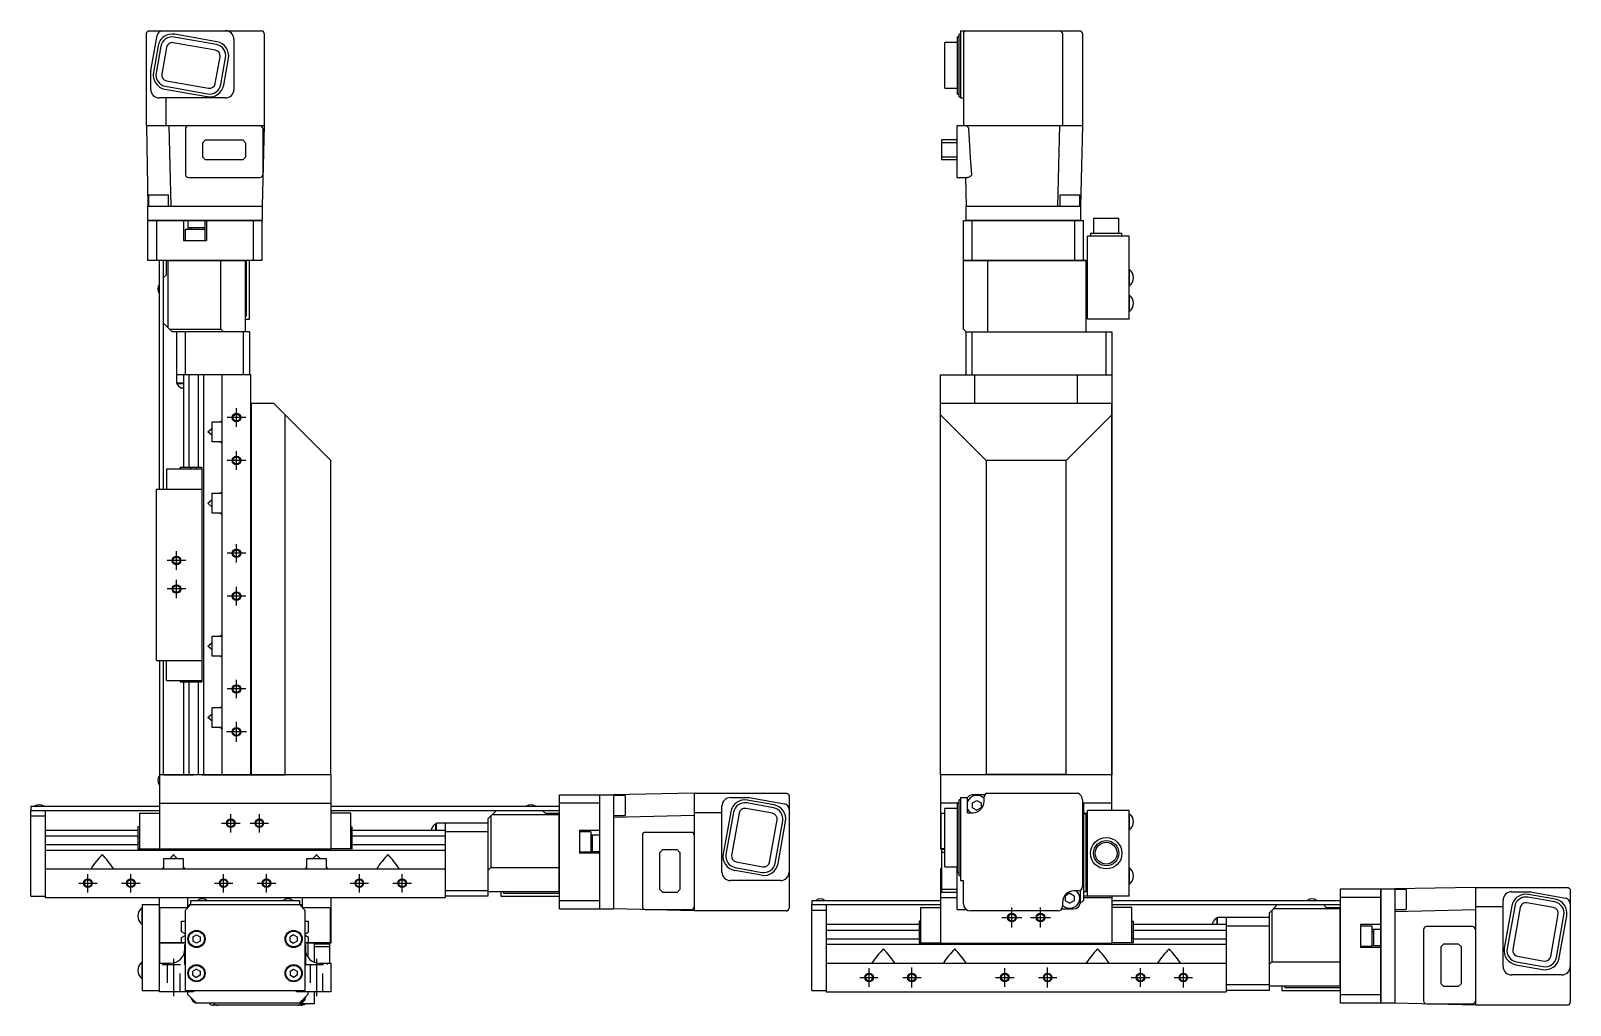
# Model space of a CAD drawing. Extents: x 0 to 1084, y -8 to 896.
# Drawn here: x 545 to 1084, y 283 to 624 of the extents above; entities that cross this region are included whole.
import ezdxf

# ---------------------------------------------------------------- set-up
doc = ezdxf.new("R2010")
doc.units = 0
doc.header["$LTSCALE"] = 0.5
doc.linetypes.add('CENTER', pattern=[50.8, 31.75, -6.35, 6.35, -6.35])
doc.linetypes.add('DASHED', pattern=[19.05, 12.7, -6.35])
for name, color, linetype in [('MSM_CENTER', 1, 'CENTER'), ('MSM_CONTINUOUS', 7, 'CONTINUOUS'), ('MSM_DASHED', 4, 'DASHED'), ('MSM_NARROW', 5, 'CONTINUOUS')]:
    doc.layers.add(name, color=color, linetype=linetype)

msp = doc.modelspace()

# ---------------------------------------------------------------- linework, layer by layer
at = {"layer": 'MSM_CENTER'}
for p, q in [((617.34, 485.06), (617.34, 491.56)), ((620.59, 488.31), (614.09, 488.31)), ((617.34, 470.06), (617.34, 476.56)), ((620.59, 473.31), (614.09, 473.31)), ((617.34, 437.56), (617.34, 444.06)), ((599.59, 438.31), (593.09, 438.31)), ((596.34, 435.06), (596.34, 441.56)), ((620.59, 440.81), (614.09, 440.81)), ((596.34, 425.06), (596.34, 431.56)), ((599.59, 428.31), (593.09, 428.31)), ((620.59, 425.81), (614.09, 425.81)), ((617.34, 422.56), (617.34, 429.06)), ((617.34, 390.06), (617.34, 396.56)), ((620.59, 393.31), (614.09, 393.31)), ((620.84, 378.31), (613.84, 378.31)), ((617.34, 374.81), (617.34, 381.81)), ((612.11, 346.31), (618.57, 346.31)), ((615.34, 343.08), (615.34, 349.54)), ((622.11, 346.31), (628.57, 346.31)), ((625.34, 343.08), (625.34, 349.54)), ((562.11, 325.31), (568.57, 325.31)), ((565.34, 322.08), (565.34, 328.54)), ((577.11, 325.31), (583.57, 325.31)), ((580.34, 322.08), (580.34, 328.54)), ((609.61, 325.31), (616.07, 325.31)), ((612.84, 322.08), (612.84, 328.54)), ((624.61, 325.31), (631.07, 325.31)), ((627.84, 322.08), (627.84, 328.54)), ((657.11, 325.31), (663.57, 325.31)), ((660.34, 322.08), (660.34, 328.54)), ((672.11, 325.31), (678.57, 325.31)), ((675.34, 322.08), (675.34, 328.54)), ((885.24, 313.31), (892.24, 313.31)), ((888.74, 309.81), (888.74, 316.81)), ((895.24, 313.31), (902.24, 313.31)), ((898.74, 309.81), (898.74, 316.81)), ((595.34, 298.81), (595.34, 285.81)), ((645.34, 298.81), (645.34, 285.81)), ((835.51, 292.31), (841.97, 292.31)), ((838.74, 289.08), (838.74, 295.54)), ((850.51, 292.31), (856.97, 292.31)), ((853.74, 288.81), (853.74, 295.81)), ((883.01, 292.31), (889.47, 292.31)), ((886.24, 289.08), (886.24, 295.54)), ((898.01, 292.31), (904.47, 292.31)), ((901.24, 288.81), (901.24, 295.81)), ((930.51, 292.31), (936.97, 292.31)), ((933.74, 289.08), (933.74, 295.54)), ((945.51, 292.31), (951.97, 292.31)), ((948.74, 288.81), (948.74, 295.81))]:
    msp.add_line(p, q, dxfattribs=at)
at = {"layer": 'MSM_CONTINUOUS'}
for p, q in [((585.84, 622.81), (585.85, 622.85)), ((585.84, 622.76), (585.84, 622.81)), ((585.84, 622.71), (585.84, 622.76)), ((585.84, 590.51), (585.84, 622.71)), ((585.85, 622.9), (585.86, 622.94)), ((585.85, 622.85), (585.85, 622.9)), ((585.86, 622.94), (585.88, 622.99)), ((585.88, 622.99), (585.89, 623.03)), ((585.89, 623.03), (585.9, 623.06)), ((585.9, 623.06), (585.91, 623.09)), ((585.91, 623.09), (585.93, 623.12)), ((585.93, 623.12), (585.94, 623.15)), ((585.94, 623.15), (585.95, 623.18)), ((585.95, 623.18), (585.97, 623.21)), ((585.97, 623.21), (585.99, 623.24)), ((585.99, 623.24), (586, 623.27)), ((586, 623.27), (586.02, 623.29)), ((586.02, 623.29), (586.04, 623.32)), ((586.04, 623.32), (586.06, 623.34)), ((586.06, 623.34), (586.08, 623.37)), ((586.08, 623.37), (586.1, 623.39)), ((586.1, 623.39), (586.13, 623.42)), ((586.13, 623.42), (586.15, 623.44)), ((586.15, 623.44), (586.17, 623.46)), ((586.17, 623.46), (586.2, 623.48)), ((586.2, 623.48), (586.22, 623.5)), ((586.22, 623.5), (586.25, 623.52)), ((586.25, 623.52), (586.28, 623.54)), ((586.28, 623.54), (586.31, 623.56)), ((586.31, 623.56), (586.35, 623.58)), ((586.35, 623.58), (586.38, 623.6)), ((586.38, 623.6), (586.42, 623.62)), ((586.42, 623.62), (586.46, 623.64)), ((586.46, 623.64), (586.49, 623.65)), ((586.49, 623.65), (586.53, 623.66)), ((586.53, 623.66), (586.57, 623.68)), ((586.57, 623.68), (586.6, 623.68)), ((586.6, 623.68), (586.63, 623.69)), ((586.63, 623.69), (586.67, 623.7)), ((586.67, 623.7), (586.7, 623.7)), ((586.7, 623.7), (586.73, 623.71)), ((586.73, 623.71), (586.77, 623.71)), ((586.77, 623.71), (586.8, 623.71)), ((586.8, 623.71), (586.83, 623.71)), ((586.83, 623.71), (586.84, 623.71)), ((586.84, 623.71), (626.04, 623.71)), ((587.35, 609.8), (589.54, 622.06)), ((610.3, 618.86), (595.54, 621.5)), ((610.48, 619.85), (595.71, 622.48)), ((616.44, 620.71), (616.44, 603.21)), ((627.04, 622.71), (627.04, 590.51)), ((870.24, 621.56), (869.74, 621.56)), ((869.74, 601.57), (869.74, 621.56)), ((870.74, 622.56), (870.24, 622.56)), ((870.24, 600.57), (870.24, 622.56)), ((870.74, 623.71), (912.44, 623.71)), ((870.74, 623.71), (870.74, 600.21)), ((871.74, 622.71), (871.74, 590.51)), ((906.44, 622.71), (906.44, 590.51)), ((913.44, 622.71), (913.44, 590.51)), ((589.91, 618.44), (588.24, 609.09)), ((590.9, 618.27), (589.23, 608.91)), ((592.86, 617.91), (591.19, 608.56)), ((609.95, 616.89), (595.19, 619.53)), ((609.9, 605.22), (611.57, 614.57)), ((869.74, 619.56), (865.24, 619.56)), ((865.24, 603.57), (865.24, 619.56)), ((587.34, 603.21), (587.34, 609.62)), ((611.87, 604.87), (613.54, 614.22)), ((612.85, 604.69), (614.52, 614.05)), ((592.46, 604.27), (607.23, 601.64)), ((592.81, 606.24), (607.58, 603.6)), ((865.24, 603.57), (869.74, 603.57)), ((613.44, 600.21), (590.34, 600.21)), ((592.28, 603.29), (607.05, 600.65)), ((592.64, 600.21), (592.64, 590.51)), ((869.74, 601.57), (870.24, 601.57)), ((870.24, 600.57), (870.74, 600.57)), ((870.74, 600.21), (871.74, 600.21)), ((585.84, 590.51), (627.04, 590.51)), ((585.84, 590.51), (586.34, 562.31)), ((593.64, 590.51), (594.34, 562.31)), ((599.54, 589.51), (599.54, 573.36)), ((627.04, 590.51), (626.34, 562.31)), ((626.54, 589.51), (626.54, 573.36)), ((869.54, 572.36), (869.54, 590.51)), ((869.54, 590.51), (913.44, 590.51)), ((872.53, 590.51), (872.63, 590.5)), ((872.63, 590.5), (872.75, 590.46)), ((873.48, 589.81), (873.53, 589.71)), ((873.53, 589.71), (873.56, 589.61)), ((873.56, 589.61), (873.57, 589.51)), ((873.57, 589.51), (874.12, 579.39)), ((905.44, 590.51), (904.74, 562.31)), ((913.44, 590.51), (912.74, 562.31)), ((605.54, 584.51), (606.54, 585.51)), ((605.54, 579.51), (605.54, 584.51)), ((606.54, 585.51), (619.54, 585.51)), ((619.54, 585.51), (620.54, 584.51)), ((620.54, 584.51), (620.54, 579.51)), ((869.54, 585.51), (864.04, 585.51)), ((864.04, 585.51), (864.04, 578.51)), ((869.54, 584.51), (864.04, 584.51)), ((606.54, 578.51), (605.54, 579.51)), ((619.54, 578.51), (606.54, 578.51)), ((620.54, 579.51), (619.54, 578.51)), ((869.54, 579.51), (864.04, 579.51)), ((869.54, 578.51), (864.04, 578.51)), ((874.12, 579.39), (874.33, 576.37)), ((600.54, 572.36), (625.54, 572.36)), ((869.54, 572.36), (873.08, 572.36)), ((872.49, 572.36), (872.74, 562.31)), ((873.17, 572.37), (873.08, 572.36)), ((874.33, 576.37), (874.6, 573.36)), ((874.54, 573.15), (874.46, 573.06)), ((874.59, 573.26), (874.54, 573.15)), ((874.6, 573.36), (874.59, 573.26)), ((586.57, 566.31), (593.57, 566.31)), ((586.57, 566.31), (586.57, 562.31)), ((593.57, 562.31), (593.57, 566.31)), ((905.5, 566.31), (912.5, 566.31)), ((905.5, 566.31), (905.5, 562.31)), ((912.5, 562.31), (912.5, 566.31)), ((586.34, 557.41), (586.34, 562.31)), ((586.34, 562.31), (626.34, 562.31)), ((626.34, 562.31), (626.34, 557.41)), ((872.74, 562.31), (912.74, 562.31)), ((872.74, 557.41), (872.74, 562.31)), ((912.74, 562.31), (912.74, 557.41)), ((586.34, 557.41), (586.44, 557.31)), ((586.34, 557.41), (626.34, 557.41)), ((586.34, 543.31), (586.34, 557.31)), ((586.34, 557.31), (626.34, 557.31)), ((589.34, 557.31), (589.34, 543.31)), ((598.84, 557.31), (598.84, 550.31)), ((600.44, 554.31), (600.44, 557.31)), ((606.3, 557.31), (606.3, 554.31)), ((606.84, 557.31), (606.84, 550.31)), ((623.34, 543.31), (623.34, 557.31)), ((626.24, 557.31), (626.34, 557.41)), ((626.34, 543.31), (626.34, 557.31)), ((871.74, 543.31), (871.74, 557.31)), ((871.74, 557.31), (913.74, 557.31)), ((872.74, 557.41), (912.74, 557.41)), ((872.84, 557.31), (872.74, 557.41)), ((874.74, 557.31), (874.74, 543.31)), ((910.74, 543.31), (910.74, 557.31)), ((912.74, 557.41), (912.64, 557.31)), ((913.74, 543.31), (913.74, 557.31)), ((917.32, 558.11), (926.17, 558.11)), ((917.32, 558.11), (917.32, 552.81)), ((926.17, 552.81), (926.17, 558.11)), ((598.84, 550.31), (606.84, 550.31)), ((599.34, 554.31), (606.34, 554.31)), ((599.34, 554.31), (599.34, 550.31)), ((600.44, 554.81), (606.3, 554.81)), ((601.34, 554.81), (601.34, 554.31)), ((606.34, 550.31), (606.34, 554.31)), ((915.24, 522.81), (915.24, 551.81)), ((929.74, 551.81), (915.24, 551.81)), ((916.24, 552.81), (927.24, 552.81)), ((916.24, 552.81), (916.24, 551.81)), ((927.24, 551.81), (927.24, 552.81)), ((929.74, 522.81), (929.74, 551.81)), ((626.34, 543.31), (586.34, 543.31)), ((590.34, 463.31), (590.34, 543.31)), ((591.84, 543.21), (591.74, 543.31)), ((591.84, 463.31), (591.84, 543.31)), ((592.84, 538.31), (592.84, 543.31)), ((620.34, 543.21), (592.84, 543.21)), ((593.38, 543.31), (593.34, 543.21)), ((593.34, 543.21), (593.34, 519.81)), ((611.84, 543.21), (611.8, 543.31)), ((611.84, 519.31), (611.84, 543.21)), ((620.24, 543.31), (620.34, 543.21)), ((620.34, 543.21), (620.34, 518.31)), ((620.84, 523.81), (620.84, 543.31)), ((621.84, 522.81), (621.84, 543.31)), ((914.74, 543.31), (871.74, 543.31)), ((871.74, 543.21), (871.84, 543.31)), ((914.74, 543.21), (871.74, 543.21)), ((871.74, 519.31), (871.74, 543.21)), ((880.28, 543.31), (880.24, 543.21)), ((880.24, 543.21), (880.24, 518.31)), ((914.74, 518.31), (914.74, 543.31)), ((914.74, 540.2), (915.24, 540.2)), ((929.9, 540.16), (929.74, 540.16)), ((929.9, 534.46), (929.9, 540.16)), ((591.84, 537.31), (592.84, 538.31)), ((914.74, 538.75), (915.24, 538.75)), ((914.74, 535.87), (915.24, 535.87)), ((914.74, 534.42), (915.24, 534.42)), ((929.74, 534.46), (929.9, 534.46)), ((914.74, 531.2), (915.24, 531.2)), ((914.74, 529.75), (915.24, 529.75)), ((929.9, 531.16), (929.74, 531.16)), ((929.9, 525.46), (929.9, 531.16)), ((620.84, 523.81), (620.34, 523.81)), ((620.34, 522.81), (621.84, 522.81)), ((914.74, 526.87), (915.24, 526.87)), ((914.74, 525.42), (915.24, 525.42)), ((929.74, 522.81), (915.24, 522.81)), ((929.74, 525.46), (929.9, 525.46)), ((591.84, 521.31), (594.84, 518.31)), ((593.84, 519.31), (611.84, 519.31)), ((621.84, 518.31), (594.84, 518.31)), ((596.34, 518.31), (596.34, 500.31)), ((599.34, 518.31), (599.34, 503.31)), ((612.84, 518.31), (611.84, 519.31)), ((619.84, 503.31), (619.84, 518.31)), ((621.84, 518.31), (621.84, 503.31)), ((872.74, 518.31), (871.74, 519.31)), ((872.74, 503.31), (872.74, 518.31)), ((872.74, 518.31), (923.74, 518.31)), ((874.74, 518.31), (874.74, 503.31)), ((921.74, 503.31), (921.74, 518.31)), ((923.74, 518.31), (923.74, 493.31)), ((622.34, 503.31), (596.34, 503.31)), ((598.84, 503.31), (598.84, 470.81)), ((600.8, 470.81), (600.8, 503.31)), ((603.87, 503.31), (603.87, 470.81)), ((605.84, 503.31), (605.84, 363.31)), ((612.34, 363.31), (612.34, 503.31)), ((622.34, 363.31), (622.34, 503.31)), ((863.74, 503.31), (923.74, 503.31)), ((863.74, 493.31), (863.74, 503.31)), ((875.74, 493.31), (875.74, 503.31)), ((911.74, 493.31), (911.74, 503.31)), ((598.84, 500.31), (596.34, 500.31)), ((596.49, 500.31), (596.49, 500.11)), ((598.84, 500.11), (596.49, 500.11)), ((598.84, 498.66), (598.12, 498.66)), ((622.34, 493.31), (630.34, 493.31)), ((622.44, 493.31), (622.44, 363.31)), ((650.34, 473.31), (630.34, 493.31)), ((863.74, 489.31), (863.74, 493.31)), ((863.74, 493.31), (923.74, 493.31)), ((923.74, 493.31), (923.74, 489.31)), ((923.74, 363.31), (923.74, 493.31)), ((608.84, 479.81), (608.84, 486.81)), ((608.84, 486.81), (612.34, 486.81)), ((611.47, 486.81), (612.21, 487.21)), ((612.21, 487.21), (612.34, 487.05)), ((634.34, 363.31), (634.34, 489.31)), ((879.74, 473.31), (863.74, 489.31)), ((863.74, 363.31), (863.74, 489.31)), ((923.74, 489.31), (907.74, 473.31)), ((923.74, 489.31), (923.74, 363.31)), ((607.34, 483.31), (608.84, 484.63)), ((608.84, 481.99), (607.34, 483.31)), ((612.34, 479.81), (608.84, 479.81)), ((612.21, 479.41), (611.47, 479.81)), ((612.34, 479.57), (612.21, 479.41)), ((592.84, 470.31), (592.84, 463.31)), ((605.24, 470.31), (592.84, 470.31)), ((597.64, 470.31), (597.64, 470.81)), ((605.24, 470.81), (597.64, 470.81)), ((601.31, 470.31), (601.31, 470.81)), ((603.36, 470.31), (603.36, 470.81)), ((605.24, 470.81), (605.24, 463.31)), ((650.34, 363.41), (650.34, 473.31)), ((907.74, 473.31), (879.74, 473.31)), ((879.74, 473.31), (879.74, 363.41)), ((907.74, 363.41), (907.74, 473.31)), ((589.34, 403.31), (589.34, 463.31)), ((589.34, 463.31), (605.34, 463.31)), ((605.34, 403.31), (605.34, 463.31)), ((607.34, 458.31), (608.84, 459.63)), ((608.84, 456.99), (607.34, 458.31)), ((608.84, 454.81), (608.84, 461.81)), ((608.84, 461.81), (612.34, 461.81)), ((611.47, 461.81), (612.21, 462.21)), ((612.21, 462.21), (612.34, 462.05)), ((612.34, 454.81), (608.84, 454.81)), ((612.21, 454.41), (611.47, 454.81)), ((612.34, 454.57), (612.21, 454.41)), ((607.34, 408.31), (608.84, 409.63)), ((608.84, 404.81), (608.84, 411.81)), ((608.84, 411.81), (612.34, 411.81)), ((611.47, 411.81), (612.21, 412.21)), ((612.21, 412.21), (612.34, 412.05)), ((608.84, 406.99), (607.34, 408.31)), ((612.34, 404.81), (608.84, 404.81)), ((612.21, 404.41), (611.47, 404.81)), ((612.34, 404.57), (612.21, 404.41)), ((589.34, 403.31), (605.34, 403.31)), ((590.34, 403.31), (590.34, 337.31)), ((591.84, 363.31), (591.84, 403.31)), ((592.84, 396.31), (592.84, 403.31)), ((605.24, 403.31), (605.24, 395.81)), ((592.84, 396.31), (605.24, 396.31)), ((597.64, 396.31), (597.64, 395.81)), ((597.64, 395.81), (605.24, 395.81)), ((598.84, 395.81), (598.84, 363.31)), ((600.8, 363.31), (600.8, 395.81)), ((601.31, 396.31), (601.31, 395.81)), ((603.36, 396.31), (603.36, 395.81)), ((603.87, 395.81), (603.87, 363.31)), ((607.34, 383.31), (608.84, 384.63)), ((608.84, 381.99), (607.34, 383.31)), ((608.84, 379.81), (608.84, 386.81)), ((608.84, 386.81), (612.34, 386.81)), ((611.47, 386.81), (612.21, 387.21)), ((612.21, 387.21), (612.34, 387.05)), ((612.34, 379.81), (608.84, 379.81)), ((612.21, 379.41), (611.47, 379.81)), ((612.34, 379.57), (612.21, 379.41)), ((650.34, 363.31), (590.34, 363.31)), ((591.84, 363.31), (602.34, 363.31)), ((605.34, 363.31), (612.34, 363.31)), ((611.84, 363.31), (611.84, 363.21)), ((611.84, 363.21), (634.44, 363.21)), ((634.44, 363.21), (634.44, 363.31)), ((650.34, 363.41), (650.24, 363.31)), ((650.24, 363.31), (650.34, 363.41)), ((650.34, 363.31), (650.34, 337.31)), ((923.74, 363.31), (863.74, 363.31)), ((863.74, 363.31), (863.74, 337.31)), ((879.64, 363.31), (879.74, 363.41)), ((907.74, 363.41), (879.74, 363.41)), ((907.74, 363.41), (907.84, 363.31)), ((923.74, 350.81), (923.74, 363.31)), ((730.34, 316.31), (730.34, 356.31)), ((730.34, 356.31), (744.34, 356.31)), ((744.44, 356.31), (744.34, 356.21)), ((744.34, 356.31), (744.34, 316.31)), ((744.44, 356.31), (749.34, 356.31)), ((744.44, 356.31), (744.44, 316.31)), ((777.54, 356.81), (749.34, 356.31)), ((749.34, 356.31), (749.34, 316.31)), ((753.34, 356.07), (749.34, 356.07)), ((753.34, 356.07), (753.34, 349.07)), ((777.54, 356.81), (809.74, 356.81)), ((777.54, 356.81), (777.54, 315.61)), ((809.74, 356.81), (809.78, 356.81)), ((809.78, 356.81), (809.83, 356.81)), ((809.83, 356.81), (809.88, 356.8)), ((809.88, 356.8), (809.92, 356.79)), ((809.92, 356.79), (809.97, 356.78)), ((809.97, 356.78), (810.01, 356.77)), ((810.01, 356.77), (810.06, 356.76)), ((810.06, 356.76), (810.09, 356.75)), ((810.09, 356.75), (810.12, 356.74)), ((810.12, 356.74), (810.15, 356.72)), ((810.15, 356.72), (810.18, 356.71)), ((810.18, 356.71), (810.21, 356.69)), ((810.21, 356.69), (810.24, 356.68)), ((810.24, 356.68), (810.26, 356.66)), ((810.26, 356.66), (810.29, 356.64)), ((810.29, 356.64), (810.32, 356.63)), ((810.32, 356.63), (810.34, 356.61)), ((810.34, 356.61), (810.37, 356.59)), ((810.37, 356.59), (810.39, 356.56)), ((810.39, 356.56), (810.42, 356.54)), ((810.42, 356.54), (810.44, 356.52)), ((810.44, 356.52), (810.46, 356.5)), ((810.46, 356.5), (810.49, 356.47)), ((810.49, 356.47), (810.51, 356.45)), ((810.51, 356.45), (810.53, 356.42)), ((810.53, 356.42), (810.55, 356.4)), ((810.55, 356.4), (810.57, 356.37)), ((810.57, 356.37), (810.59, 356.34)), ((810.59, 356.34), (810.61, 356.3)), ((810.61, 356.3), (810.63, 356.27)), ((810.63, 356.27), (810.64, 356.23)), ((810.64, 356.23), (810.66, 356.19)), ((810.66, 356.19), (810.68, 356.16)), ((810.68, 356.16), (810.69, 356.12)), ((810.69, 356.12), (810.7, 356.08)), ((810.7, 356.08), (810.71, 356.05)), ((810.71, 356.05), (810.72, 356.01)), ((810.72, 356.01), (810.72, 355.98)), ((810.72, 355.98), (810.73, 355.95)), ((810.73, 355.95), (810.73, 355.92)), ((810.73, 355.92), (810.73, 355.88)), ((810.73, 355.88), (810.74, 355.85)), ((810.74, 355.85), (810.74, 355.82)), ((810.74, 355.82), (810.74, 355.81)), ((810.74, 355.81), (810.74, 316.61)), ((879.27, 356.31), (875.24, 356.31)), ((879.79, 356.81), (911.92, 356.81)), ((545.34, 352.31), (545.34, 350.91)), ((545.34, 352.31), (590.34, 352.31)), ((545.34, 350.91), (545.44, 350.81)), ((545.34, 350.81), (590.34, 350.81)), ((545.34, 320.81), (545.34, 350.81)), ((550.34, 350.81), (550.34, 320.31)), ((590.34, 353.31), (650.34, 353.31)), ((650.34, 352.31), (730.34, 352.31)), ((650.34, 350.81), (730.34, 350.81)), ((705.34, 347.81), (708.34, 350.81)), ((724.34, 350.81), (725.34, 349.81)), ((730.34, 350.91), (730.24, 350.81)), ((744.34, 353.31), (730.34, 353.31)), ((787.24, 329.21), (787.24, 352.31)), ((790.31, 350.36), (787.68, 335.6)), ((790.24, 355.31), (796.65, 355.31)), ((804.94, 349.78), (795.59, 351.45)), ((805.29, 351.75), (795.94, 353.42)), ((805.47, 352.74), (796.12, 354.41)), ((796.82, 355.3), (809.09, 353.11)), ((869.74, 353.31), (863.74, 353.31)), ((869.74, 351.48), (865.24, 351.48)), ((865.24, 331.05), (865.24, 351.48)), ((870.24, 353.48), (869.74, 353.48)), ((869.74, 329.05), (869.74, 353.48)), ((870.74, 354.48), (870.24, 354.48)), ((870.24, 328.05), (870.24, 354.48)), ((870.74, 355.31), (870.74, 326.21)), ((870.74, 355.31), (873.24, 355.31)), ((873.24, 350.01), (873.24, 355.31)), ((874.98, 353.44), (876.48, 354.31)), ((874.98, 351.71), (874.98, 353.44)), ((874.98, 351.71), (876.48, 350.84)), ((876.48, 354.31), (877.98, 353.44)), ((877.98, 351.71), (876.48, 350.84)), ((877.98, 353.44), (877.98, 351.71)), ((879.04, 354.01), (879.04, 355.51)), ((913.44, 354.51), (913.44, 324.11)), ((913.74, 353.31), (913.44, 353.61)), ((913.74, 353.31), (913.74, 319.31)), ((923.74, 353.31), (913.74, 353.31)), ((914.24, 349.81), (913.74, 350.31)), ((914.74, 349.31), (913.74, 350.31)), ((915.24, 320.81), (915.24, 350.81)), ((929.74, 350.81), (915.24, 350.81)), ((929.74, 320.81), (929.74, 350.81)), ((550.34, 348.81), (545.34, 348.81)), ((583.34, 345.01), (582.84, 345.01)), ((582.84, 345.01), (582.84, 337.41)), ((583.34, 349.81), (590.34, 349.81)), ((583.34, 349.81), (583.34, 337.41)), ((657.34, 349.81), (650.34, 349.81)), ((657.34, 337.41), (657.34, 349.81)), ((657.34, 345.01), (657.84, 345.01)), ((657.84, 337.41), (657.84, 345.01)), ((687.14, 343.81), (687.14, 346.16)), ((687.34, 346.16), (687.14, 346.16)), ((705.34, 346.31), (687.34, 346.31)), ((687.34, 343.81), (687.34, 346.31)), ((690.34, 346.31), (690.34, 320.31)), ((705.34, 347.81), (705.34, 320.81)), ((706.34, 348.81), (706.34, 330.81)), ((730.24, 349.31), (706.84, 349.31)), ((725.34, 349.81), (730.34, 349.81)), ((730.24, 322.31), (730.24, 349.81)), ((730.34, 349.27), (730.24, 349.31)), ((749.34, 349.07), (753.34, 349.07)), ((777.54, 349.01), (749.34, 348.31)), ((787.24, 350.01), (777.54, 350.01)), ((791.3, 350.19), (788.66, 335.42)), ((793.27, 349.84), (790.63, 335.07)), ((803.92, 332.7), (806.56, 347.46)), ((805.89, 332.34), (808.53, 347.11)), ((806.87, 332.17), (809.51, 346.94)), ((863.94, 337.41), (863.94, 349.81)), ((863.94, 349.81), (865.24, 349.81)), ((873.24, 350.01), (875.04, 350.01)), ((913.74, 349.81), (914.24, 349.81)), ((914.74, 349.31), (914.24, 349.81)), ((914.24, 349.81), (915.24, 349.81)), ((914.74, 322.31), (914.74, 349.31)), ((914.74, 349.31), (915.24, 349.31)), ((914.74, 346.81), (915.24, 346.81)), ((929.9, 349.66), (929.74, 349.66)), ((929.9, 343.96), (929.9, 349.66)), ((582.84, 343.81), (550.34, 343.81)), ((550.34, 341.85), (582.84, 341.85)), ((583.34, 341.34), (582.84, 341.34)), ((657.34, 341.34), (657.84, 341.34)), ((690.34, 343.81), (657.84, 343.81)), ((657.84, 341.85), (690.34, 341.85)), ((685.69, 343.81), (685.69, 344.53)), ((705.34, 343.31), (690.34, 343.31)), ((737.34, 343.81), (737.34, 335.81)), ((744.34, 343.81), (737.34, 343.81)), ((741.34, 343.31), (737.34, 343.31)), ((741.34, 343.31), (741.34, 336.31)), ((741.34, 342.2), (744.34, 342.2)), ((741.84, 341.31), (741.34, 341.31)), ((741.84, 342.2), (741.84, 336.35)), ((759.39, 342.11), (759.39, 317.11)), ((776.54, 343.11), (760.39, 343.11)), ((913.74, 343.81), (913.44, 343.81)), ((914.74, 344.31), (915.24, 344.31)), ((929.74, 343.96), (929.9, 343.96)), ((582.84, 338.78), (550.34, 338.78)), ((690.34, 336.81), (550.34, 336.81)), ((583.34, 339.29), (582.84, 339.29)), ((582.84, 337.41), (590.34, 337.41)), ((590.34, 337.31), (650.34, 337.31)), ((657.84, 337.41), (650.34, 337.41)), ((657.34, 339.29), (657.84, 339.29)), ((690.34, 338.78), (657.84, 338.78)), ((737.34, 336.31), (741.34, 336.31)), ((744.34, 335.81), (737.34, 335.81)), ((744.34, 336.35), (741.34, 336.35)), ((765.54, 336.11), (766.54, 337.11)), ((765.54, 323.11), (765.54, 336.11)), ((766.54, 337.11), (771.54, 337.11)), ((771.54, 337.11), (772.54, 336.11)), ((772.54, 336.11), (772.54, 323.11)), ((863.74, 337.31), (865.24, 337.31)), ((865.24, 337.41), (863.94, 337.41)), ((864.04, 337.11), (864.04, 322.11)), ((865.24, 337.11), (864.04, 337.11)), ((865.24, 336.11), (864.04, 336.11)), ((913.44, 335.81), (913.74, 335.81)), ((550.34, 330.31), (690.34, 330.31)), ((566.6, 330.31), (566.44, 330.44)), ((574.08, 330.31), (574.24, 330.44)), ((591.6, 330.31), (591.44, 330.44)), ((591.84, 333.81), (591.84, 330.31)), ((598.84, 333.81), (591.84, 333.81)), ((598.84, 330.31), (598.84, 333.81)), ((599.08, 330.31), (599.24, 330.44)), ((641.6, 330.31), (641.44, 330.44)), ((648.84, 333.81), (641.84, 333.81)), ((641.84, 333.81), (641.84, 330.31)), ((648.84, 330.31), (648.84, 333.81)), ((649.08, 330.31), (649.24, 330.44)), ((666.6, 330.31), (666.44, 330.44)), ((674.08, 330.31), (674.24, 330.44)), ((705.34, 329.81), (706.34, 330.81)), ((706.34, 330.81), (730.24, 330.81)), ((730.24, 330.81), (730.34, 330.85)), ((801.07, 328.13), (791.72, 329.8)), ((791.9, 330.78), (801.25, 329.11)), ((792.25, 332.75), (801.6, 331.08)), ((863.74, 330.31), (863.74, 304.31)), ((864.04, 330.31), (863.74, 330.31)), ((865.24, 331.05), (869.74, 331.05)), ((869.54, 316.11), (869.54, 331.05)), ((869.74, 329.05), (870.24, 329.05)), ((914.74, 330.31), (915.24, 330.31)), ((929.9, 330.66), (929.74, 330.66)), ((929.9, 324.96), (929.9, 330.66)), ((807.74, 326.21), (790.24, 326.21)), ((870.24, 328.05), (870.74, 328.05)), ((870.74, 326.21), (871.74, 326.21)), ((871.74, 318.11), (871.74, 326.21)), ((914.74, 327.81), (915.24, 327.81)), ((914.74, 325.31), (915.24, 325.31)), ((929.74, 324.96), (929.9, 324.96)), ((1003.74, 283.31), (1003.74, 323.31)), ((1003.74, 323.31), (1017.74, 323.31)), ((1017.74, 323.31), (1017.74, 283.31)), ((1017.84, 323.31), (1017.74, 323.21)), ((1017.84, 323.31), (1017.84, 283.31)), ((1017.84, 323.31), (1022.74, 323.31)), ((1050.94, 323.81), (1022.74, 323.31)), ((1022.74, 323.31), (1022.74, 283.31)), ((1050.94, 323.81), (1050.94, 282.61)), ((1050.94, 323.81), (1083.14, 323.81)), ((1083.14, 323.81), (1083.19, 323.81)), ((1083.19, 323.81), (1083.23, 323.81)), ((1083.23, 323.81), (1083.28, 323.8)), ((1083.28, 323.8), (1083.33, 323.79)), ((1083.33, 323.79), (1083.37, 323.78)), ((1083.37, 323.78), (1083.42, 323.77)), ((1083.42, 323.77), (1083.46, 323.76)), ((1083.46, 323.76), (1083.49, 323.75)), ((1083.49, 323.75), (1083.52, 323.74)), ((1083.52, 323.74), (1083.55, 323.72)), ((1083.55, 323.72), (1083.58, 323.71)), ((1083.58, 323.71), (1083.61, 323.69)), ((1083.61, 323.69), (1083.64, 323.68)), ((1083.64, 323.68), (1083.67, 323.66)), ((1083.67, 323.66), (1083.69, 323.64)), ((1083.69, 323.64), (1083.72, 323.63)), ((1083.72, 323.63), (1083.75, 323.61)), ((1083.75, 323.61), (1083.77, 323.59)), ((1083.77, 323.59), (1083.8, 323.57)), ((1083.8, 323.57), (1083.82, 323.54)), ((1083.82, 323.54), (1083.85, 323.52)), ((1083.85, 323.52), (1083.87, 323.5)), ((1083.87, 323.5), (1083.89, 323.47)), ((1083.89, 323.47), (1083.91, 323.45)), ((1083.91, 323.45), (1083.93, 323.42)), ((1083.93, 323.42), (1083.95, 323.4)), ((1083.95, 323.4), (1083.97, 323.37)), ((1083.97, 323.37), (1083.99, 323.34)), ((1083.99, 323.34), (1084.01, 323.3)), ((1084.01, 323.3), (1084.03, 323.27)), ((545.34, 320.81), (550.34, 320.81)), ((550.34, 320.31), (690.34, 320.31)), ((590.34, 287.31), (590.34, 320.31)), ((590.34, 320.31), (600.34, 320.31)), ((600.34, 317.01), (600.34, 320.31)), ((601.34, 317.81), (601.34, 319.31)), ((601.34, 319.31), (639.34, 319.31)), ((601.34, 317.91), (639.34, 317.91)), ((639.34, 319.31), (639.34, 317.81)), ((640.34, 320.31), (640.34, 317.01)), ((650.34, 320.31), (650.34, 304.31)), ((690.34, 322.81), (705.34, 322.81)), ((705.34, 320.81), (690.34, 320.81)), ((730.24, 322.31), (705.34, 322.31)), ((709.84, 322.31), (709.84, 320.81)), ((709.84, 320.81), (730.34, 320.81)), ((710.84, 322.31), (710.84, 321.81)), ((710.84, 321.81), (730.34, 321.81)), ((730.34, 322.41), (730.24, 322.31)), ((730.34, 319.31), (744.34, 319.31)), ((766.54, 322.11), (765.54, 323.11)), ((771.54, 322.11), (766.54, 322.11)), ((772.54, 323.11), (771.54, 322.11)), ((818.74, 319.31), (818.74, 317.91)), ((818.74, 319.31), (863.74, 319.31)), ((818.74, 317.91), (818.84, 317.81)), ((863.74, 320.31), (869.54, 320.31)), ((869.54, 323.11), (864.04, 323.11)), ((869.54, 322.11), (864.04, 322.11)), ((906.44, 318.61), (906.44, 317.11)), ((909, 321.78), (907.5, 320.91)), ((907.5, 319.18), (907.5, 320.91)), ((907.5, 319.18), (909, 318.32)), ((909, 321.78), (910.5, 320.91)), ((910.5, 319.18), (909, 318.32)), ((911.94, 322.61), (910.44, 322.61)), ((910.5, 320.91), (910.5, 319.18)), ((912.68, 318.25), (913.74, 319.31)), ((912.74, 318.81), (912.74, 322.84)), ((913.74, 322.41), (914.74, 322.41)), ((914.74, 322.31), (913.74, 322.31)), ((929.74, 320.81), (913.74, 320.81)), ((913.74, 320.31), (923.74, 320.31)), ((923.74, 320.81), (923.74, 304.31)), ((923.74, 319.31), (1003.74, 319.31)), ((1003.74, 317.91), (1003.64, 317.81)), ((1017.74, 320.31), (1003.74, 320.31)), ((1026.74, 323.07), (1022.74, 323.07)), ((1026.74, 323.07), (1026.74, 316.07)), ((1060.64, 296.21), (1060.64, 319.31)), ((1063.64, 322.31), (1070.05, 322.31)), ((1078.34, 316.78), (1068.99, 318.45)), ((1078.7, 318.75), (1069.34, 320.42)), ((1078.87, 319.74), (1069.52, 321.41)), ((1070.23, 322.3), (1082.49, 320.11)), ((1084.03, 323.27), (1084.05, 323.23)), ((1084.05, 323.23), (1084.07, 323.19)), ((1084.07, 323.19), (1084.08, 323.16)), ((1084.08, 323.16), (1084.09, 323.12)), ((1084.09, 323.12), (1084.1, 323.08)), ((1084.1, 323.08), (1084.11, 323.05)), ((1084.11, 323.05), (1084.12, 323.01)), ((1084.12, 323.01), (1084.13, 322.98)), ((1084.13, 322.98), (1084.13, 322.95)), ((1084.13, 322.95), (1084.14, 322.92)), ((1084.14, 322.92), (1084.14, 322.88)), ((1084.14, 322.88), (1084.14, 322.85)), ((1084.14, 322.85), (1084.14, 322.82)), ((1084.14, 322.82), (1084.14, 322.81)), ((1084.14, 322.81), (1084.14, 283.61)), ((584.34, 316.66), (584.18, 316.66)), ((584.18, 316.66), (584.18, 310.96)), ((584.34, 317.81), (584.34, 287.81)), ((584.34, 317.81), (590.34, 317.81)), ((590.54, 304.41), (590.54, 316.81)), ((590.54, 316.81), (600.34, 316.81)), ((601.34, 317.81), (599.34, 315.81)), ((599.34, 315.81), (599.34, 287.81)), ((600.34, 317.31), (600.84, 317.81)), ((600.54, 317.01), (600.34, 317.01)), ((600.84, 317.81), (640.34, 317.81)), ((641.34, 315.81), (639.34, 317.81)), ((640.34, 317.01), (640.14, 317.01)), ((640.34, 316.81), (650.14, 316.81)), ((641.34, 287.81), (641.34, 315.81)), ((650.14, 316.81), (650.14, 304.41)), ((730.34, 316.31), (744.34, 316.31)), ((744.34, 316.41), (744.44, 316.31)), ((744.44, 316.31), (749.34, 316.31)), ((777.54, 315.61), (749.34, 316.31)), ((760.39, 316.11), (776.54, 316.11)), ((809.74, 315.61), (777.54, 315.61)), ((818.74, 317.81), (863.74, 317.81)), ((818.74, 287.81), (818.74, 317.81)), ((823.74, 315.81), (818.74, 315.81)), ((823.74, 317.81), (823.74, 287.31)), ((856.74, 316.81), (856.74, 304.41)), ((856.74, 316.81), (863.74, 316.81)), ((869.54, 316.11), (872.74, 316.11)), ((904.94, 315.61), (874.24, 315.61)), ((906.21, 316.31), (910.24, 316.31)), ((923.74, 317.81), (1003.74, 317.81)), ((930.74, 316.81), (923.74, 316.81)), ((930.74, 304.41), (930.74, 316.81)), ((960.54, 310.81), (960.54, 313.16)), ((960.74, 313.16), (960.54, 313.16)), ((978.74, 313.31), (960.74, 313.31)), ((960.74, 310.81), (960.74, 313.31)), ((963.74, 313.31), (963.74, 287.31)), ((978.74, 314.81), (981.74, 317.81)), ((978.74, 314.81), (978.74, 287.81)), ((979.74, 315.81), (979.74, 297.81)), ((1003.64, 316.31), (980.24, 316.31)), ((997.74, 317.81), (998.74, 316.81)), ((998.74, 316.81), (1003.74, 316.81)), ((1003.64, 289.31), (1003.64, 316.81)), ((1003.74, 316.27), (1003.64, 316.31)), ((1022.74, 316.07), (1026.74, 316.07)), ((1050.94, 316.01), (1022.74, 315.31)), ((1060.64, 317.01), (1050.94, 317.01)), ((1063.72, 317.36), (1061.08, 302.6)), ((1064.7, 317.19), (1062.07, 302.42)), ((1066.67, 316.84), (1064.03, 302.07)), ((1077.32, 299.7), (1079.96, 314.46)), ((1079.29, 299.34), (1081.93, 314.11)), ((1080.28, 299.17), (1082.91, 313.94)), ((584.18, 310.96), (584.34, 310.96)), ((598.14, 308.34), (598.14, 312.01)), ((598.14, 312.01), (599.34, 312.01)), ((599.33, 307.65), (598.14, 308.34)), ((602.09, 306.53), (603.34, 307.25)), ((603.34, 307.25), (604.59, 306.53)), ((637.34, 307.25), (636.09, 306.53)), ((637.34, 307.25), (638.59, 306.53)), ((641.34, 312.01), (642.54, 312.01)), ((641.34, 307.65), (642.54, 308.34)), ((642.54, 308.34), (642.54, 312.01)), ((856.24, 310.81), (823.74, 310.81)), ((823.74, 308.85), (856.24, 308.85)), ((856.24, 312.01), (856.24, 304.41)), ((856.74, 312.01), (856.24, 312.01)), ((856.74, 308.34), (856.24, 308.34)), ((930.74, 312.01), (931.24, 312.01)), ((930.74, 308.34), (931.24, 308.34)), ((931.24, 304.41), (931.24, 312.01)), ((963.74, 310.81), (931.24, 310.81)), ((931.24, 308.85), (963.74, 308.85)), ((959.09, 310.81), (959.09, 311.53)), ((978.74, 310.31), (963.74, 310.31)), ((1010.74, 310.81), (1010.74, 302.81)), ((1017.74, 310.81), (1010.74, 310.81)), ((1014.74, 310.31), (1010.74, 310.31)), ((1014.74, 310.31), (1014.74, 303.31)), ((1014.74, 309.2), (1017.74, 309.2)), ((1015.24, 308.31), (1014.74, 308.31)), ((1015.24, 309.2), (1015.24, 303.35)), ((1032.79, 309.11), (1032.79, 284.11)), ((1049.94, 310.11), (1033.79, 310.11)), ((598.94, 304.31), (590.34, 304.31)), ((590.44, 304.31), (590.44, 297.31)), ((599.34, 304.41), (590.54, 304.41)), ((598.14, 306.29), (599.33, 306.98)), ((598.14, 304.41), (598.14, 306.29)), ((598.94, 304.41), (598.94, 304.31)), ((599.24, 302.31), (599.24, 303.81)), ((599.34, 303.81), (599.24, 303.81)), ((602.09, 306.53), (602.09, 305.09)), ((603.34, 304.37), (602.09, 305.09)), ((604.59, 305.09), (603.34, 304.37)), ((604.59, 306.53), (604.59, 305.09)), ((636.09, 305.09), (636.09, 306.53)), ((636.09, 305.09), (637.34, 304.37)), ((638.59, 305.09), (637.34, 304.37)), ((638.59, 306.53), (638.59, 305.09)), ((642.54, 306.29), (641.34, 306.98)), ((650.14, 304.41), (641.34, 304.41)), ((641.44, 303.81), (641.34, 303.81)), ((641.44, 303.81), (641.44, 302.31)), ((641.74, 304.31), (641.74, 304.41)), ((650.34, 304.31), (641.74, 304.31)), ((642.34, 304.31), (642.34, 299.45)), ((642.54, 304.41), (642.54, 306.29)), ((644.54, 304.31), (644.54, 297.69)), ((644.54, 304.11), (650.04, 304.11)), ((644.54, 303.11), (650.04, 303.11)), ((648.84, 304.31), (648.84, 304.11)), ((650.04, 297.31), (650.04, 304.11)), ((856.24, 305.78), (823.74, 305.78)), ((963.74, 303.81), (823.74, 303.81)), ((856.74, 306.29), (856.24, 306.29)), ((856.24, 304.41), (863.74, 304.41)), ((863.74, 304.31), (923.74, 304.31)), ((931.24, 304.41), (923.74, 304.41)), ((930.74, 306.29), (931.24, 306.29)), ((963.74, 305.78), (931.24, 305.78)), ((1010.74, 303.31), (1014.74, 303.31)), ((1017.74, 302.81), (1010.74, 302.81)), ((1017.74, 303.35), (1014.74, 303.35)), ((1038.94, 303.11), (1039.94, 304.11)), ((1038.94, 290.11), (1038.94, 303.11)), ((1039.94, 304.11), (1044.94, 304.11)), ((1044.94, 304.11), (1045.94, 303.11)), ((1045.94, 303.11), (1045.94, 290.11)), ((584.34, 297.66), (584.18, 297.66)), ((584.18, 297.66), (584.18, 291.96)), ((590.34, 297.31), (594.24, 297.31)), ((646.44, 297.31), (650.34, 297.31)), ((650.34, 297.31), (650.34, 287.31)), ((823.74, 297.31), (963.74, 297.31)), ((839.84, 297.44), (839.86, 297.55)), ((840, 297.31), (839.84, 297.44)), ((847.48, 297.31), (847.64, 297.44)), ((847.64, 297.44), (847.62, 297.55)), ((864.84, 297.44), (864.86, 297.55)), ((865, 297.31), (864.84, 297.44)), ((872.48, 297.31), (872.64, 297.44)), ((872.64, 297.44), (872.62, 297.55)), ((914.84, 297.44), (914.86, 297.55)), ((915, 297.31), (914.84, 297.44)), ((922.48, 297.31), (922.64, 297.44)), ((922.64, 297.44), (922.62, 297.55)), ((939.84, 297.44), (939.86, 297.55)), ((940, 297.31), (939.84, 297.44)), ((947.48, 297.31), (947.64, 297.44)), ((947.64, 297.44), (947.62, 297.55)), ((978.74, 296.81), (979.74, 297.81)), ((979.74, 297.81), (1003.64, 297.81)), ((1003.64, 297.81), (1003.74, 297.85)), ((1065.12, 296.8), (1074.48, 295.13)), ((1065.3, 297.78), (1074.65, 296.11)), ((1065.65, 299.75), (1075, 298.08)), ((584.18, 291.96), (584.34, 291.96)), ((603.34, 295.25), (602.09, 294.53)), ((602.09, 293.09), (602.09, 294.53)), ((602.09, 293.09), (603.34, 292.37)), ((603.34, 295.25), (604.59, 294.53)), ((604.59, 293.09), (603.34, 292.37)), ((604.59, 294.53), (604.59, 293.09)), ((636.09, 294.53), (637.34, 295.25)), ((636.09, 294.53), (636.09, 293.09)), ((637.34, 292.37), (636.09, 293.09)), ((637.34, 295.25), (638.59, 294.53)), ((638.59, 293.09), (637.34, 292.37)), ((638.59, 294.53), (638.59, 293.09)), ((1081.14, 293.21), (1063.64, 293.21)), ((584.34, 287.81), (590.34, 287.81)), ((602.34, 287.31), (590.34, 287.31)), ((599.34, 287.81), (641.34, 287.81)), ((600.34, 286.31), (600.34, 287.31)), ((600.34, 286.31), (603.34, 283.31)), ((638.34, 287.61), (602.34, 287.61)), ((602.34, 287.61), (602.34, 287.31)), ((638.34, 287.31), (638.34, 287.61)), ((650.34, 287.31), (638.34, 287.31)), ((639.34, 283.31), (642.34, 286.31)), ((642.34, 287.31), (642.34, 286.31)), ((644.54, 287.31), (644.54, 283.11)), ((818.74, 287.81), (823.74, 287.81)), ((823.74, 287.31), (963.74, 287.31)), ((963.74, 289.81), (978.74, 289.81)), ((978.74, 287.81), (963.74, 287.81)), ((1003.64, 289.31), (978.74, 289.31)), ((983.24, 289.31), (983.24, 287.81)), ((983.24, 287.81), (1003.74, 287.81)), ((984.24, 289.31), (984.24, 288.81)), ((984.24, 288.81), (1003.74, 288.81)), ((1003.74, 289.41), (1003.64, 289.31)), ((1003.74, 286.31), (1017.74, 286.31)), ((1039.94, 289.11), (1038.94, 290.11)), ((1044.94, 289.11), (1039.94, 289.11)), ((1045.94, 290.11), (1044.94, 289.11)), ((639.34, 283.31), (603.34, 283.31)), ((639.84, 282.61), (609.14, 282.61)), ((639.54, 283.52), (639.34, 283.31)), ((644.54, 283.11), (639.47, 283.11)), ((639.54, 283.52), (641.13, 285.11)), ((1017.74, 283.31), (1003.74, 283.31)), ((1017.74, 283.41), (1017.84, 283.31)), ((1022.74, 283.31), (1017.84, 283.31)), ((1050.94, 282.61), (1022.74, 283.31)), ((1033.79, 283.11), (1049.94, 283.11)), ((1083.14, 282.61), (1050.94, 282.61))]:
    msp.add_line(p, q, dxfattribs=at)
for centre, radius in [((617.34, 488.31), 1.23), ((617.34, 473.31), 1.23), ((617.34, 440.81), 1.23), ((596.34, 438.31), 1.23), ((596.34, 428.31), 1.23), ((617.34, 425.81), 1.23), ((617.34, 393.31), 1.23), ((617.34, 378.31), 1.23), ((615.34, 346.31), 1.23), ((625.34, 346.31), 1.23), ((921.74, 335.81), 5.5), ((921.74, 335.81), 4.42), ((921.74, 335.81), 3.83), ((565.34, 325.31), 1.23), ((580.34, 325.31), 1.23), ((612.84, 325.31), 1.23), ((627.84, 325.31), 1.23), ((660.34, 325.31), 1.23), ((675.34, 325.31), 1.23), ((888.74, 313.31), 1.23), ((898.74, 313.31), 1.23), ((603.34, 305.81), 3), ((603.34, 305.81), 2.75), ((637.34, 305.81), 3), ((637.34, 305.81), 2.75), ((603.34, 293.81), 3), ((603.34, 293.81), 2.75), ((637.34, 293.81), 3), ((637.34, 293.81), 2.75), ((838.74, 292.31), 1.23), ((853.74, 292.31), 1.23), ((886.24, 292.31), 1.23), ((901.24, 292.31), 1.23), ((933.74, 292.31), 1.23), ((948.74, 292.31), 1.23)]:
    msp.add_circle(centre, radius, dxfattribs=at)
for centre, radius, start, end in [((591.51, 621.71), 2, 90, 169.8753), ((594.83, 617.56), 5, 79.8753, 169.8753), ((594.83, 617.56), 4, 79.8753, 169.8753), ((609.6, 614.93), 5, 349.8753, 79.8753), ((613.44, 620.71), 3, 0, 90), ((626.04, 622.71), 1, 0, 90), ((872.74, 622.71), 1, 90, 180), ((905.44, 622.71), 1, 0, 90), ((912.44, 622.71), 1, 0, 90), ((594.83, 617.56), 2, 79.8753, 169.8753), ((609.6, 614.93), 2, 349.8753, 79.8753), ((609.6, 614.93), 4, 349.8753, 79.8753), ((588.34, 609.62), 1, 169.8753, 180), ((593.16, 608.21), 5, 169.8753, 259.8753), ((593.16, 608.21), 4, 169.8753, 259.8753), ((593.16, 608.21), 2, 169.8753, 259.8753), ((607.93, 605.57), 5, 259.8753, 349.8753), ((607.93, 605.57), 4, 259.8753, 349.8753), ((607.93, 605.57), 2, 259.8753, 349.8753), ((590.34, 603.21), 3, 180, 270), ((613.44, 603.21), 3, 270, 0), ((600.54, 589.51), 1, 90, 180), ((625.54, 589.51), 1, 0, 90), ((872.13, 589.03), 1.56, 30.053, 66.7046), ((600.54, 573.36), 1, 180, 270), ((625.54, 573.36), 1, 270, 0), ((872.47, 575.2), 2.92, 283.9171, 312.8503), ((927.54, 537.31), 3.7, 309.6218, 50.3782), ((592.84, 533.31), 3, 146.4427, 213.5573), ((927.54, 528.31), 3.7, 309.6218, 50.3782), ((599.34, 501.67), 3.25, 208.7266, 247.939), ((592.84, 361.31), 3, 146.4427, 213.5573), ((875.24, 353.81), 2.5, 90, 143.1301), ((876.48, 352.57), 3.5, 42.9107, 157.6272), ((880.54, 355.51), 1.5, 119.9264, 180), ((910.94, 354.51), 2.5, 0, 66.9261), ((548.34, 349.81), 3, 56.4427, 123.5573), ((720.34, 349.81), 3, 56.4427, 123.5573), ((790.24, 352.31), 3, 90, 180), ((795.24, 349.48), 5, 79.8753, 169.8753), ((795.24, 349.48), 4, 79.8753, 169.8753), ((795.24, 349.48), 2, 79.8753, 169.8753), ((796.65, 354.31), 1, 79.8753, 90), ((804.59, 347.81), 4, 349.8753, 79.8753), ((804.59, 347.81), 5, 349.8753, 79.8753), ((808.74, 351.14), 2, 0, 79.8753), ((876.48, 352.57), 3.5, 202.3728, 227.0893), ((875.04, 354.01), 4, 270, 0), ((688.7, 343.31), 3.25, 118.7266, 157.939), ((804.59, 347.81), 2, 349.8753, 79.8753), ((927.54, 346.81), 3.7, 309.6218, 50.3782), ((760.39, 342.11), 1, 90, 180), ((776.54, 342.11), 1, 0, 90), ((592.76, 313.36), 31.38, 135.6092, 147.0188), ((547.91, 313.36), 31.38, 32.9812, 44.3908), ((617.76, 313.36), 31.38, 135.6092, 139.326), ((572.91, 313.36), 31.38, 40.674, 44.3908), ((667.76, 313.36), 31.38, 135.6092, 139.326), ((622.91, 313.36), 31.38, 40.674, 44.3908), ((692.76, 313.36), 31.38, 135.6092, 147.0188), ((647.91, 313.36), 31.38, 32.9812, 44.3908), ((792.6, 334.72), 5, 169.8753, 259.8753), ((792.6, 334.72), 4, 169.8753, 259.8753), ((792.6, 334.72), 2, 169.8753, 259.8753), ((617.76, 313.36), 31.38, 145.7006, 147.0188), ((572.91, 313.36), 31.38, 32.9812, 34.2994), ((667.76, 313.36), 31.38, 145.7006, 147.0188), ((622.91, 313.36), 31.38, 32.9812, 34.2994), ((790.24, 329.21), 3, 180, 270), ((801.95, 333.05), 5, 259.8753, 349.8753), ((801.95, 333.05), 4, 259.8753, 349.8753), ((801.95, 333.05), 2, 259.8753, 349.8753), ((807.74, 329.21), 3, 270, 0), ((927.54, 327.81), 3.7, 309.6218, 50.3782), ((911.94, 324.11), 1.5, 270, 0), ((605.34, 316.81), 3, 56.4427, 123.5573), ((635.34, 316.81), 3, 56.4427, 123.5573), ((821.74, 316.81), 3, 56.4427, 123.5573), ((874.24, 318.11), 2.5, 180, 270), ((910.44, 318.61), 4, 90, 180), ((909, 320.05), 3.5, 222.9107, 47.0893), ((910.24, 318.81), 2.5, 270, 0), ((993.74, 316.81), 3, 56.4427, 123.5573), ((1063.64, 319.31), 3, 90, 180), ((1068.64, 316.48), 5, 79.8753, 169.8753), ((1068.64, 316.48), 4, 79.8753, 169.8753), ((1068.64, 316.48), 2, 79.8753, 169.8753), ((1070.05, 321.31), 1, 79.8753, 90), ((1077.99, 314.81), 4, 349.8753, 79.8753), ((1077.99, 314.81), 5, 349.8753, 79.8753), ((1082.14, 318.14), 2, 0, 79.8753), ((586.54, 313.81), 3.7, 129.6218, 230.3782), ((760.39, 317.11), 1, 180, 270), ((776.54, 317.11), 1, 270, 0), ((809.74, 316.61), 1, 270, 0), ((904.94, 317.11), 1.5, 270, 0), ((962.1, 310.31), 3.25, 118.7266, 157.939), ((1077.99, 314.81), 2, 349.8753, 79.8753), ((1033.79, 309.11), 1, 90, 180), ((1049.94, 309.11), 1, 0, 90), ((594.24, 302.31), 5, 270, 0), ((646.44, 302.31), 5, 180, 270), ((870.12, 276.86), 36.66, 136.0228, 145.6264), ((817.36, 276.86), 36.66, 34.3736, 43.9772), ((895.12, 276.86), 36.66, 136.0228, 145.6264), ((842.36, 276.86), 36.66, 34.3736, 43.9772), ((945.12, 276.86), 36.66, 136.0228, 145.6264), ((892.36, 276.86), 36.66, 34.3736, 43.9772), ((970.12, 276.86), 36.66, 136.0228, 145.6264), ((917.36, 276.86), 36.66, 34.3736, 43.9772), ((1066, 301.72), 5, 169.8753, 259.8753), ((1066, 301.72), 4, 169.8753, 259.8753), ((1066, 301.72), 2, 169.8753, 259.8753), ((586.54, 294.81), 3.7, 129.6218, 230.3782), ((1075.36, 300.05), 5, 259.8753, 349.8753), ((1075.36, 300.05), 4, 259.8753, 349.8753), ((1075.36, 300.05), 2, 259.8753, 349.8753), ((1063.64, 296.21), 3, 180, 270), ((1081.14, 296.21), 3, 270, 0), ((603.84, 285.81), 2.5, 193.0519, 256.9481), ((603.84, 285.81), 2.4, 197.1144, 252.8856), ((609.14, 284.11), 1.5, 212.231, 270), ((610.84, 284.81), 2.2, 222.9859, 270), ((638.84, 285.81), 3.2, 270, 302.4617), ((638.84, 285.81), 2.5, 283.0519, 346.9481), ((638.73, 285.91), 2.89, 284.9203, 321.6506), ((638.84, 285.81), 2.4, 287.1144, 342.8856), ((639.84, 285.11), 2.5, 270, 306.8699), ((638.84, 285.81), 2.75, 321.8078, 354.5078), ((1033.79, 284.11), 1, 180, 270), ((1049.94, 284.11), 1, 270, 0), ((1083.14, 283.61), 1, 270, 0)]:
    msp.add_arc(centre, radius, start, end, dxfattribs=at)
at = {"layer": 'MSM_DASHED'}
for p, q in [((599.24, 296.81), (599.24, 302.31)), ((641.44, 302.31), (641.44, 296.81)), ((591.44, 297.31), (591.44, 296.81)), ((591.44, 296.81), (599.24, 296.81)), ((593.09, 296.81), (593.09, 287.31)), ((597.59, 287.31), (597.59, 296.81)), ((641.44, 296.81), (649.24, 296.81)), ((643.09, 296.81), (643.09, 287.31)), ((647.59, 287.31), (647.59, 296.81)), ((649.24, 296.81), (649.24, 297.31))]:
    msp.add_line(p, q, dxfattribs=at)
at = {"layer": 'MSM_NARROW'}
for centre in [(617.34, 488.31), (617.34, 473.31), (617.34, 440.81), (596.34, 438.31), (596.34, 428.31), (617.34, 425.81), (617.34, 393.31), (617.34, 378.31), (615.34, 346.31), (625.34, 346.31), (565.34, 325.31), (580.34, 325.31), (612.84, 325.31), (627.84, 325.31), (660.34, 325.31), (675.34, 325.31), (888.74, 313.31), (898.74, 313.31), (838.74, 292.31), (853.74, 292.31), (886.24, 292.31), (901.24, 292.31), (933.74, 292.31), (948.74, 292.31)]:
    msp.add_circle(centre, 1.5, dxfattribs=at)

doc.saveas('drawing.dxf')
